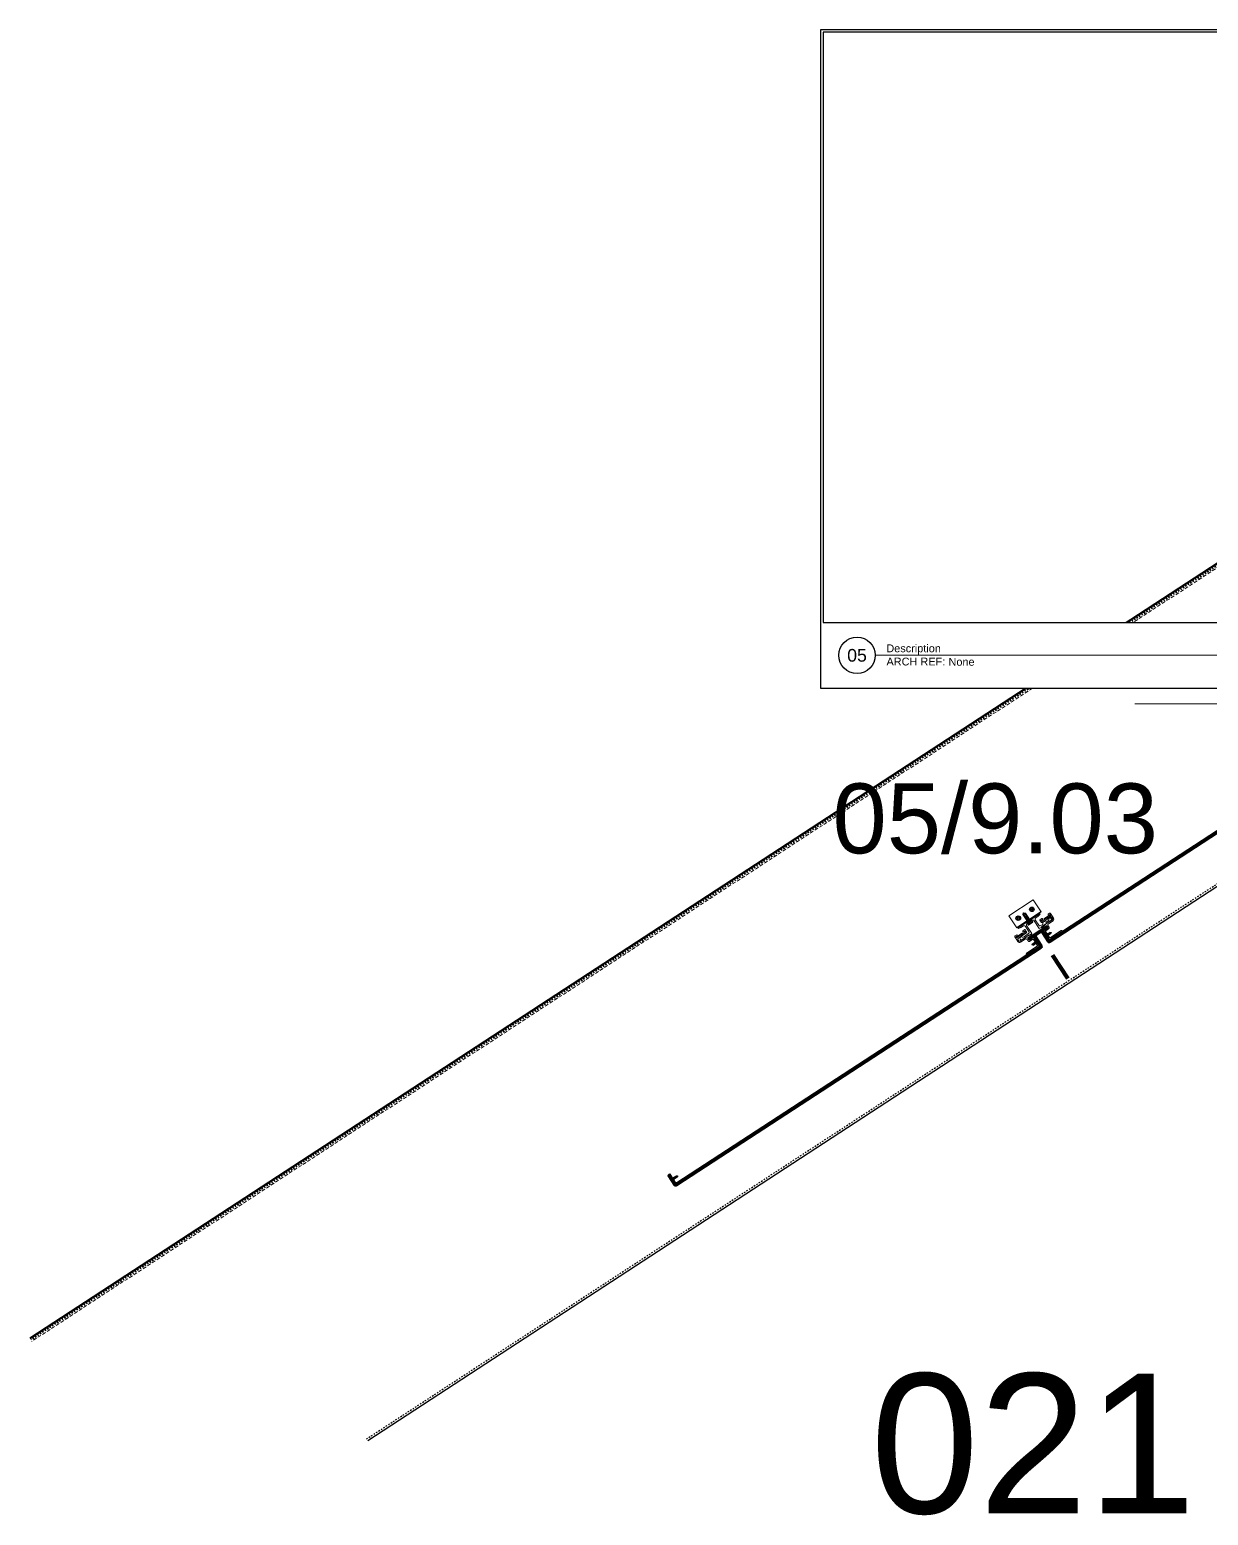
# Model space of a CAD drawing. Header units: inches. Extents: x -301 to 39679, y -468 to 370.
# Drawn here: x 2540.6 to 2621.6, y -56.6 to 45.5 of the extents above; entities that cross this region are included whole.
import ezdxf
from ezdxf.enums import TextEntityAlignment as Align

# ---------------------------------------------------------------- set-up
doc = ezdxf.new("R2010")
doc.units = ezdxf.units.IN
doc.header["$MEASUREMENT"] = 0
for name, pattern in [('DASHED', [0.75, 0.5, -0.25]), ('DASHED2', [0.375, 0.25, -0.125]), ('HIDDEN2', [0.1875, 0.125, -0.0625])]:
    doc.linetypes.add(name, pattern=pattern)
doc.layers.get('Defpoints').update_dxf_attribs({"color": 3})
doc.layers.add('NSE-Border', color=156, linetype='Continuous', plot=False)
doc.layers.add('NSE-Construction', color=86, linetype='Continuous', plot=False)
for name, color, linetype, lineweight in [('NSE-By_Others', 252, 'Continuous', 0), ('NSE-Furring 01', 30, 'Continuous', 18), ('NSE-Hardware', 111, 'Continuous', 25), ('NSE-Panels 01', 1, 'Continuous', 40), ('NSE-Title', 51, 'Continuous', 9)]:
    doc.layers.add(name, color=color, linetype=linetype, lineweight=lineweight)
doc.layers.add('NSE-Detail Border', color=7, linetype='Continuous')
doc.styles.add('004 - NSSM - Standard', font='arial.ttf', dxfattribs={"height": 0.4})
doc.styles.add('008 - NSSM - Standard', font='arial.ttf', dxfattribs={"height": 0.8})
doc.styles.add('048 - NSSM - Standard', font='arial.ttf', dxfattribs={"height": 4.8})
doc.styles.add('096 - NSSM - Standard', font='arial.ttf', dxfattribs={"height": 9.6})
doc.styles.add('3_0-0_TEXT', font='simplex.shx', dxfattribs={"width": 0.7, "height": 0.375})
doc.dimstyles.new('$$$FASTENER$$$', dxfattribs={"dimtxt": 0.375, "dimasz": 0, "dimexe": 0, "dimexo": 0, "dimgap": 0, "dimtad": 0, "dimtih": 1, "dimtoh": 1, "dimdec": 4, "dimzin": 3, "dimdsep": 46, "dimlunit": 4, "dimtxsty": '3_0-0_TEXT', "dimblk": 'NONE', "dimcen": 0, "dimclrd": 256, "dimclre": 256, "dimclrt": 256, "dimadec": 0, "dimazin": 0, "dimtfac": 0.375, "dimtdec": 4, "dimtofl": 0, "dimtmove": 1, "dimatfit": 3, "dimldrblk": 'NONE', "dimfxl": 1, "dimtolj": 1, "dimtzin": 0, "dimarcsym": 0})

# ---------------------------------------------------------------- blocks, each defined once
blk = doc.blocks.new('*U160')
blk.add_wipeout([(32.646, 1.129), (32.646, 0), (0, 0), (0, 11.312), (32.688, 11.312), (32.688, 0), (32.646, 0), (32.646, 11.271), (0.042, 11.271), (0.042, 1.129)])
at = {"layer": 'Defpoints', "ltscale": 0.0625}
blk.add_lwpolyline([(0.042, 1.129), (32.646, 1.129), (32.646, 11.271), (0.042, 11.271)], close=True, dxfattribs=at)
at = {"layer": 'Defpoints'}
blk.add_circle((0.625, 0.567), 0.312, dxfattribs=at)
at = {"layer": 'NSE-Border', "ltscale": 0.0625}
blk.add_lwpolyline([(0, 0), (32.688, 0), (32.688, 11.312), (0, 11.312)], close=True, dxfattribs=at)
at = {"layer": 'NSE-Title'}
blk.add_line((0.938, 0.567), (32.438, 0.567), dxfattribs=at)
at = {"layer": 'Defpoints', "style": '008 - NSSM - Standard'}
blk.add_attdef('DETAIL_NUMBER', text='', height=0.218, dxfattribs=at).set_placement((0.625, 0.567), align=Align.MIDDLE_CENTER)
at = {"layer": 'NSE-Title', "style": '004 - NSSM - Standard'}
blk.add_text('ARCH REF:', height=0.1341, dxfattribs=at).set_placement((1.636, 0.46), align=Align.MIDDLE_CENTER)
for tag, p in [('DETAIL_DESCRIPTION', (1.129, 0.62)), ('ARCH_REF', (2.197, 0.388))]:
    blk.add_attdef(tag, p, '', height=0.134, dxfattribs=at)
blk = doc.blocks.new('_None')
blk = doc.blocks.new('*U110')
at = {"linetype": 'Continuous'}
blk.add_lwpolyline([(0.64, -1.54), (0.77, -1.54, 0.414214), (0.9, -1.41), (0.9, -1.04, -0.414214), (1, -0.94), (1.11, -0.94, 0.414214), (1.2, -0.84), (1.2, -0.62, -0.414214), (1.25, -0.57), (1.71, -0.57, -0.414214), (1.76, -0.62), (1.76, -1.5, 1), (1.84, -1.5), (1.84, -1.12, 0.302776), (1.83, -1.1, -0.666667), (1.83, -1.08, 0.666667), (1.83, -1.04, -0.666667), (1.83, -1.02, 0.666667), (1.83, -0.98, -0.666667), (1.83, -0.96, 0.666667), (1.83, -0.92, -0.666667), (1.83, -0.9, 0.666667), (1.83, -0.86, -0.666667), (1.83, -0.84, 0.666667), (1.83, -0.8, -0.666667), (1.83, -0.78, 0.666667), (1.83, -0.74, -0.666667), (1.83, -0.72, 0.302776), (1.84, -0.7), (1.84, -0.54, 0.198912), (1.83, -0.53), (1.8, -0.49, 0.198912), (1.79, -0.49), (1.65, -0.49, 0.302776), (1.64, -0.5, -0.666667), (1.61, -0.5, 0.666667), (1.58, -0.5, -0.666667), (1.55, -0.5, 0.666667), (1.52, -0.5, -0.666667), (1.49, -0.5, 0.666667), (1.46, -0.5, -0.666667), (1.43, -0.5, 0.666667), (1.4, -0.5, -0.666667), (1.37, -0.5, 0.666667), (1.34, -0.5, -0.666667), (1.31, -0.5, 0.666667), (1.28, -0.5, -0.666667), (1.25, -0.5, 0.666667), (1.22, -0.5, -0.666667), (1.19, -0.5, 0.302776), (1.17, -0.49), (1.14, -0.49, 0.414214), (1.12, -0.5), (1.12, -0.84, -0.414214), (1.11, -0.86), (0.95, -0.86, -0.414214), (0.93, -0.84), (0.93, -0.58, 0.045635), (0.93, -0.58), (0.92, -0.5, 0.832406), (0.88, -0.5), (0.82, -0.84, 0.045635), (0.82, -0.85), (0.82, -1.41, -0.414214), (0.77, -1.46), (0.64, -1.46, -0.414214), (0.59, -1.41), (0.59, -0.86, 0.01996), (0.59, -0.86), (0.58, -0.72, 0.391021), (0.53, -0.67), (0.35, -0.67, 0.414214), (0.34, -0.69), (0.34, -0.85, 1), (0.42, -0.85), (0.42, -0.77, -0.414214), (0.43, -0.75), (0.5, -0.75, -0.414214), (0.51, -0.77), (0.51, -1.09, 0.262938), (0.52, -1.1, -0.564932), (0.52, -1.13, 0.262938), (0.51, -1.14), (0.51, -1.45, -0.414214), (0.5, -1.46), (0.43, -1.46, -0.414214), (0.42, -1.45), (0.42, -1.38, 1), (0.34, -1.38), (0.34, -1.49, 0.414214), (0.39, -1.54), (0.71, -1.54)], format="xyb", dxfattribs=at)
at = {"linetype": 'DASHED', "lineweight": 0, "transparency": 16777216}
blk.add_lwpolyline([(0.5, -0.77), (0.5, -1.45), (0.43, -1.45), (0.43, -0.77)], close=True, dxfattribs=at)
blk = doc.blocks.new('*U158')
at = {"transparency": 16777216}
blk.add_lwpolyline([(0.8, -0.62), (0.81, -0.62), (0.8, -0.63), (0.81, -0.64), (0.8, -0.65), (0.81, -0.65), (0.8, -0.66), (0.81, -0.67), (0.8, -0.68), (0.81, -0.68), (0.8, -0.69), (0.81, -0.7), (0.8, -0.71), (0.81, -0.71), (0.8, -0.72), (0.81, -0.73), (0.8, -0.74), (0.81, -0.74), (0.8, -0.75), (0.81, -0.76), (0.8, -0.77), (0.81, -0.77), (0.8, -0.78), (0.81, -0.79), (0.8, -0.8), (0.81, -0.8), (0.8, -0.81), (0.81, -0.82), (0.8, -0.83), (0.81, -0.83), (0.8, -0.84), (0.81, -0.85), (0.8, -0.86), (0.81, -0.86), (0.8, -0.87), (0.81, -0.88), (0.8, -0.89), (0.81, -0.89), (0.8, -0.9), (0.81, -0.91), (0.8, -0.92), (0.81, -0.92), (0.8, -0.93), (0.81, -0.94), (0.8, -0.95), (0.81, -0.95), (0.8, -0.96), (0.81, -0.97), (0.8, -0.98), (0.81, -0.98), (0.8, -0.99), (0.81, -1), (0.8, -1.01), (0.81, -1.01), (0.8, -1.02), (0.81, -1.03), (0.8, -1.04), (0.81, -1.04), (0.8, -1.05), (0.81, -1.06), (0.8, -1.07), (0.81, -1.07), (0.8, -1.08), (0.81, -1.09), (0.8, -1.1), (0.81, -1.1), (0.8, -1.11), (0.81, -1.12), (0.8, -1.13), (0.81, -1.13), (0.8, -1.14), (0.81, -1.15), (0.8, -1.16), (0.81, -1.16), (0.81, -1.19), (0.79, -1.35, -0.383421), (0.76, -1.37), (0.72, -1.37, -0.918526), (0.68, -1.18, 0.337188), (0.72, -1.13), (0.72, -0.95, 0.337188), (0.68, -0.9, -0.760886), (0.68, -0.71, 0.337188), (0.72, -0.66), (0.72, -0.5, 0.414214), (0.62, -0.4), (0.19, -0.4, 0.414214), (0.09, -0.5), (0.09, -0.71), (0.05, -0.88, -0.900068), (0, -0.87), (0, -0.01, 1), (0, 0.01), (0, 0.87, -0.900068), (0.05, 0.88), (0.09, 0.71), (0.09, 0.5, 0.414214), (0.19, 0.4), (0.62, 0.4, 0.414214), (0.72, 0.5), (0.72, 0.84, 1), (0.72, 0.86), (0.72, 0.87, 1), (0.72, 0.89), (0.72, 0.94, 0.337188), (0.68, 0.99, -0.873386), (0.71, 1.19), (0.76, 1.19, -0.383421), (0.79, 1.16), (0.81, 1), (0.81, 0.51), (0.84, 0.51), (0.84, 0.4), (0.83, 0.31), (0.19, 0.31, 0.414214), (0.09, 0.21), (0.09, 0.01, 1), (0.09, -0.01), (0.09, -0.21, 0.414214), (0.19, -0.31), (0.83, -0.31), (0.84, -0.4), (0.84, -0.51), (0.81, -0.51), (0.81, -0.55), (0.8, -0.56), (0.81, -0.56), (0.8, -0.57), (0.81, -0.58), (0.8, -0.59), (0.81, -0.59), (0.8, -0.6), (0.81, -0.61)], format="xyb", close=True, dxfattribs=at)
blk = doc.blocks.new('Bolt Head')
blk.add_lwpolyline([(0.25, 0), (0.12, 0.22), (-0.12, 0.22), (-0.25, 0), (-0.12, -0.22), (0.12, -0.22)], close=True)
for radius in [0.312, 0.125]:
    blk.add_circle((0, 0), radius)
blk = doc.blocks.new('*U49')
at = {"linetype": 'Continuous'}
blk.add_lwpolyline([(0.64, 1.54), (0.77, 1.54, -0.414214), (0.9, 1.41), (0.9, 1.04, 0.414214), (1, 0.94), (1.11, 0.94, -0.414214), (1.2, 0.84), (1.2, 0.62, 0.414214), (1.25, 0.57), (1.71, 0.57, 0.414214), (1.76, 0.62), (1.76, 1.5, -1), (1.84, 1.5), (1.84, 1.12, -0.302776), (1.83, 1.1, 0.666667), (1.83, 1.08, -0.666667), (1.83, 1.04, 0.666667), (1.83, 1.02, -0.666667), (1.83, 0.98, 0.666667), (1.83, 0.96, -0.666667), (1.83, 0.92, 0.666667), (1.83, 0.9, -0.666667), (1.83, 0.86, 0.666667), (1.83, 0.84, -0.666667), (1.83, 0.8, 0.666667), (1.83, 0.78, -0.666667), (1.83, 0.74, 0.666667), (1.83, 0.72, -0.302776), (1.84, 0.7), (1.84, 0.54, -0.198912), (1.83, 0.53), (1.8, 0.49, -0.198912), (1.79, 0.49), (1.65, 0.49, -0.302776), (1.64, 0.5, 0.666667), (1.61, 0.5, -0.666667), (1.58, 0.5, 0.666667), (1.55, 0.5, -0.666667), (1.52, 0.5, 0.666667), (1.49, 0.5, -0.666667), (1.46, 0.5, 0.666667), (1.43, 0.5, -0.666667), (1.4, 0.5, 0.666667), (1.37, 0.5, -0.666667), (1.34, 0.5, 0.666667), (1.31, 0.5, -0.666667), (1.28, 0.5, 0.666667), (1.25, 0.5, -0.666667), (1.22, 0.5, 0.666667), (1.19, 0.5, -0.302776), (1.17, 0.49), (1.14, 0.49, -0.414214), (1.12, 0.5), (1.12, 0.84, 0.414214), (1.11, 0.86), (0.95, 0.86, 0.414214), (0.93, 0.84), (0.93, 0.58, -0.045635), (0.93, 0.58), (0.92, 0.5, -0.832406), (0.88, 0.5), (0.82, 0.84, -0.045635), (0.82, 0.85), (0.82, 1.41, 0.414214), (0.77, 1.46), (0.64, 1.46, 0.414214), (0.59, 1.41), (0.59, 0.86, -0.01996), (0.59, 0.86), (0.58, 0.72, -0.391021), (0.53, 0.67), (0.35, 0.67, -0.414214), (0.34, 0.69), (0.34, 0.85, -1), (0.42, 0.85), (0.42, 0.77, 0.414214), (0.43, 0.75), (0.5, 0.75, 0.414214), (0.51, 0.77), (0.51, 1.09, -0.262938), (0.52, 1.1, 0.564932), (0.52, 1.13, -0.262938), (0.51, 1.14), (0.51, 1.45, 0.414214), (0.5, 1.46), (0.43, 1.46, 0.414214), (0.42, 1.45), (0.42, 1.38, -1), (0.34, 1.38), (0.34, 1.49, -0.414214), (0.39, 1.54), (0.71, 1.54)], format="xyb", dxfattribs=at)
at = {"linetype": 'DASHED', "lineweight": 0, "transparency": 16777216}
blk.add_lwpolyline([(0.5, 0.77), (0.5, 1.45), (0.43, 1.45), (0.43, 0.77)], close=True, dxfattribs=at)
blk = doc.blocks.new('*U30')
blk.add_lwpolyline([(0.03, -0.13), (0.03, 0.12), (0.05, 0.12), (0.05, -0.13)], close=True)
for points in [[(0.05, 0.11), (0.14, 0.05), (0.5, 0.05), (0.55, 0), (0.5, -0.05), (0.14, -0.05), (0.05, -0.11), (0.05, 0.11)], [(0.5, 0.05), (0.4, 0.03), (0.37, 0), (0.4, -0.03), (0.5, -0.05)], [(0.4, 0.03), (0.55, 0)]]:
    blk.add_leader(points, dimstyle='$$$FASTENER$$$')
at = {"has_arrowhead": 0}
for points in [[(0.14, 0.05), (0.15, 0.07), (0.18, -0.06), (0.19, -0.05)], [(0.17, 0.05), (0.18, 0.07), (0.22, -0.06), (0.22, -0.05)], [(0.21, 0.05), (0.21, 0.07), (0.25, -0.06), (0.25, -0.05)], [(0.24, 0.05), (0.24, 0.07), (0.28, -0.06), (0.28, -0.05)], [(0.27, 0.05), (0.27, 0.07), (0.31, -0.06), (0.31, -0.05)], [(0.3, 0.05), (0.3, 0.07), (0.34, -0.06), (0.34, -0.05)], [(0.33, 0.05), (0.34, 0.07), (0.37, -0.06), (0.37, -0.05)], [(0.36, 0.05), (0.37, 0.07), (0.4, -0.06), (0.41, -0.05)], [(0.14, 0), (0.15, -0.06), (0.16, -0.05)]]:
    blk.add_leader(points, dimstyle='$$$FASTENER$$$', dxfattribs=at)
blk = doc.blocks.new('*U157')
blk.add_lwpolyline([(30, -0.12), (0.12, -0.12), (0.12, -0.88), (0, -0.88), (0, -0.12, -0.414214), (0.12, 0), (30, 0, -0.414214), (30.12, -0.12)], format="xyb")
blk.add_lwpolyline([(30, -0.12), (30, -0.88), (30.12, -0.87), (30.12, -0.12)])
at = {"layer": 'Defpoints'}
for p, q in [((0, 0), (0.19, -0.19)), ((30.12, 0), (29.94, -0.18)), ((0.12, -0.88), (0.18, -0.88)), ((30, -0.88), (29.95, -0.88))]:
    blk.add_line(p, q, dxfattribs=at)
for points in [[(0.12, 0), (0, 0), (0, -0.12)], [(30, 0), (30.12, 0), (30.12, -0.12)]]:
    blk.add_lwpolyline(points, dxfattribs=at)
at = {"layer": 'NSE-Hardware', "xscale": -1, "rotation": 180}
blk.add_blockref('*U30', (-0.03, -0.5), dxfattribs=at)
at = {"layer": 'NSE-Hardware', "xscale": -1}
blk.add_blockref('*U30', (30.16, -0.5), dxfattribs=at)
blk = doc.blocks.new('*U127')
for p, q in [((-0.06, 0.09), (0.03, 0.09)), ((-0.06, -0.09), (0.03, -0.09))]:
    blk.add_line(p, q)
for points in [[(0.03, 0.18), (-0.06, 0.18, 0.414214), (-0.07, 0.17), (-0.07, -0.17, 0.414214), (-0.06, -0.18), (0.03, -0.18)], [(-0.07, 0.1, 0.414214), (-0.06, 0.09, 0.414214), (-0.07, 0.08)], [(-0.07, -0.08, 0.414214), (-0.06, -0.09, 0.414214), (-0.07, -0.1)]]:
    blk.add_lwpolyline(points, format="xyb")
blk.add_lwpolyline([(0.05, 0.2), (0.03, 0.2), (0.03, -0.2), (0.05, -0.2)], close=True)
for points in [[(0.05, 0.08), (0.72, 0.08), (0.8, 0), (0.72, -0.08), (0.05, -0.08), (0.05, 0.08)], [(0.72, 0.08), (0.56, 0.05), (0.52, 0), (0.56, -0.05), (0.72, -0.08)], [(0.56, 0.05), (0.8, 0)]]:
    blk.add_leader(points, dimstyle='$$$FASTENER$$$')
at = {"has_arrowhead": 0}
for points in [[(0.08, 0.08), (0.09, 0.11), (0.14, -0.11), (0.15, -0.08)], [(0.14, 0.08), (0.15, 0.11), (0.21, -0.11), (0.21, -0.08)], [(0.2, 0.08), (0.21, 0.11), (0.27, -0.11), (0.28, -0.08)], [(0.27, 0.08), (0.27, 0.11), (0.33, -0.11), (0.34, -0.08)], [(0.33, 0.08), (0.34, 0.11), (0.39, -0.11), (0.4, -0.08)], [(0.39, 0.08), (0.4, 0.11), (0.46, -0.11), (0.46, -0.08)], [(0.45, 0.08), (0.46, 0.11), (0.52, -0.11), (0.53, -0.08)], [(0.05, 0), (0.08, -0.11), (0.09, -0.08)]]:
    blk.add_leader(points, dimstyle='$$$FASTENER$$$', dxfattribs=at)

msp = doc.modelspace()

# ---------------------------------------------------------------- linework, layer by layer
at = {"color": 0, "linetype": 'Continuous', "lineweight": 0, "extrusion": (2.44897e-16, 1, 1.2238e-14)}
for p, q in [((2627.65311, -0.80857), (2616.54754, -0.82469)), ((2627.65374, -0.80826), (2616.54818, -0.82439))]:
    msp.add_line(p, q, dxfattribs=at)
at = {"color": 0, "linetype": 'Continuous', "lineweight": 0, "extrusion": (-0.916168, 0.400794, 1.05641e-14)}
for p, q in [((2609.73255, -16.7801), (2609.73185, -16.78052)), ((2610.15046, -16.50563), (2610.14976, -16.50604)), ((2610.54364, -17.10577), (2610.63011, -17.23741)), ((2610.63081, -17.23699), (2610.63011, -17.23741))]:
    msp.add_line(p, q, dxfattribs=at)
at = {"layer": 'NSE-By_Others', "linetype": 'DASHED2', "extrusion": (2.44897e-16, 1, 1.2238e-14)}
msp.add_line((2661.34498, 34.07235), (2540.73476, -44.6181), dxfattribs=at)
at = {"layer": 'NSE-Construction', "color": 9, "linetype": 'HIDDEN2', "ltscale": 0.25, "extrusion": (2.44897e-16, 1, 1.2238e-14)}
msp.add_line((2563.73957, -51.3262), (2665.10551, 14.80857), dxfattribs=at)
at = {"layer": 'NSE-Construction', "extrusion": (2.44897e-16, 1, 1.2238e-14)}
msp.add_line((2665.23051, 14.70206), (2563.82563, -51.4581), dxfattribs=at)
at = {"layer": 'NSE-Construction'}
for p, q in [((2610.50017, -16.15848), (2610.54463, -16.12932)), ((2609.22865, -16.99231), (2609.27311, -16.96315))]:
    msp.add_line(p, q, dxfattribs=at)
at = {"layer": 'NSE-Furring 01'}
for points in [[(2607.89837, -15.37135), (2608.44459, -16.20302), (2610.11628, -15.10509), (2609.57006, -14.27343)], [(2607.89837, -15.37135), (2609.57006, -14.27343)], [(2608.43086, -16.18212), (2610.10256, -15.0842)]]:
    msp.add_lwpolyline(points, dxfattribs=at)
at = {"layer": 'NSE-Panels 01', "extrusion": (2.44897e-16, 1, 1.2238e-14)}
msp.add_line((2661.27047, 34.32224), (2540.59815, -44.40872), dxfattribs=at)
at = {"layer": 'NSE-Panels 01', "color": 9, "linetype": 'HIDDEN2', "ltscale": 0.25, "extrusion": (2.44897e-16, 1, 1.2238e-14)}
msp.add_line((2661.30772, 34.1973), (2540.66646, -44.51341), dxfattribs=at)
at = {"layer": 'NSE-Panels 01', "extrusion": (-3.20393e-20, 1, -1.2238e-14)}
for p, q in [((2611.90441, -19.72795), (2610.85098, -18.12004)), ((2612.00914, -19.65825), (2610.95606, -18.05089))]:
    msp.add_line(p, q, dxfattribs=at)
at = {"layer": 'NSE-Panels 01'}
msp.add_lwpolyline([(2609.30742, -17.01539), (2609.2388, -16.91091), (2610.46691, -16.10783), (2610.53553, -16.21231)], close=True, dxfattribs=at)

# ---------------------------------------------------------------- block references
at = {"layer": 'NSE-Furring 01', "xscale": -1, "rotation": 123.295863145514}
for name, p in [('*U158', (2609.27023, -15.72656)), ('*U110', (2609.26051, -15.7425)), ('*U49', (2609.38382, -15.6602))]:
    msp.add_blockref(name, p, dxfattribs=at)
at = {"layer": 'NSE-Hardware', "rotation": 123.2958631455139}
msp.add_blockref('*U127', (2609.3481, -15.84484), dxfattribs=at)
at = {"layer": 'NSE-Hardware', "xscale": 0.5000000000000001, "yscale": 0.5000000000000001, "zscale": 0.5000000000000001}
for p, rotation in [((2609.47658, -14.93302), 0.793152138024723), ((2608.53944, -15.54552), 180.7931521380247)]:
    msp.add_blockref('Bolt Head', p, dxfattribs=dict(at, rotation=rotation))
at = {"layer": 'NSE-Panels 01', "xscale": -1, "rotation": 213.0762994157383}
for p in [(2610.62912, -17.23721), (2584.96709, -33.95227)]:
    msp.add_blockref('*U157', p, dxfattribs=at)

# ---------------------------------------------------------------- texts
at = {"layer": 'Defpoints'}
for s, width, gutter_width, insert, char_height, attachment_point, style in [('05/9.03', 15.7513444, 2, (2606.95798, -6.28629), 4.8, 2, '048 - NSSM - Standard'), ('021', 16.3938227, 0.5, (2609.56161, -51.69785), 9.6, 5, '096 - NSSM - Standard')]:
    msp.add_mtext_dynamic_manual_height_columns(s, width=width, gutter_width=gutter_width, heights=[0], dxfattribs=dict(at, insert=insert, char_height=char_height, attachment_point=attachment_point, style=style))

# ---------------------------------------------------------------- next in the draw order: block references
at = {"layer": 'NSE-Detail Border', "xscale": 4, "yscale": 4, "zscale": 4}
msp.add_blockref('*U160', (2594.95798, 0.25), dxfattribs=at).add_auto_attribs({'DETAIL_DESCRIPTION': 'Description', 'ARCH_REF': 'None', 'DETAIL_NUMBER': '05'})

doc.saveas('drawing.dxf')
